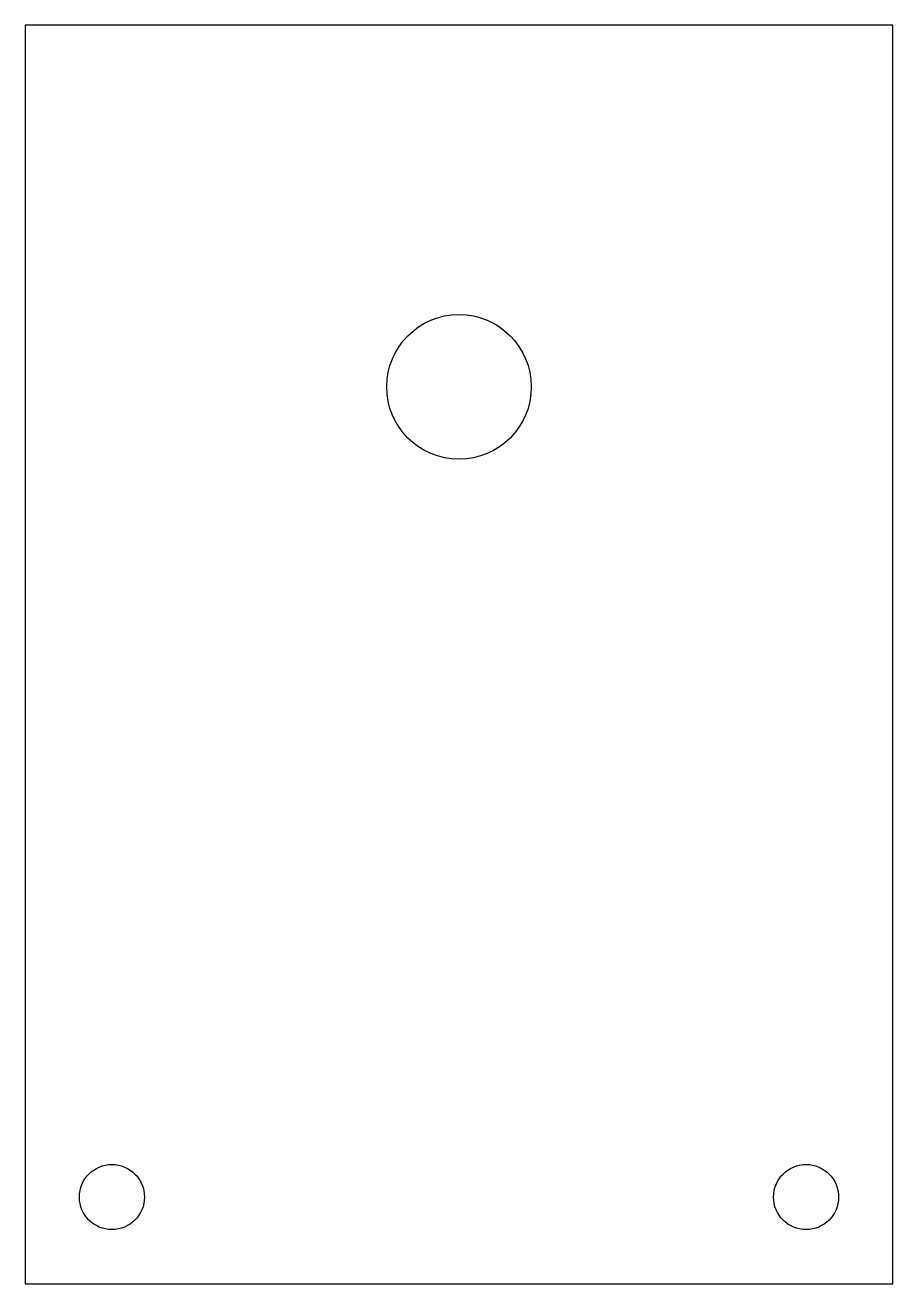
# Model space of a CAD drawing. Header units: metres. Extents: x 0 to 120, y 0 to 174.
import ezdxf

# ---------------------------------------------------------------- set-up
doc = ezdxf.new("R2010")
doc.units = ezdxf.units.M

msp = doc.modelspace()

# ---------------------------------------------------------------- linework, layer by layer
at = {"layer": 'FRAME_M8'}
for centre in [(12, 12), (108, 12)]:
    msp.add_circle(centre, 4.5, dxfattribs=at)
at = {"layer": 'OUTLINE_T12'}
for p, q in [((120, 174), (0, 174)), ((0, 174), (0, 0)), ((120, 0), (120, 174)), ((0, 0), (120, 0))]:
    msp.add_line(p, q, dxfattribs=at)
at = {"layer": 'SHAFT_CLEARANCE_D20'}
msp.add_circle((60, 124), 10, dxfattribs=at)

doc.saveas('drawing.dxf')
